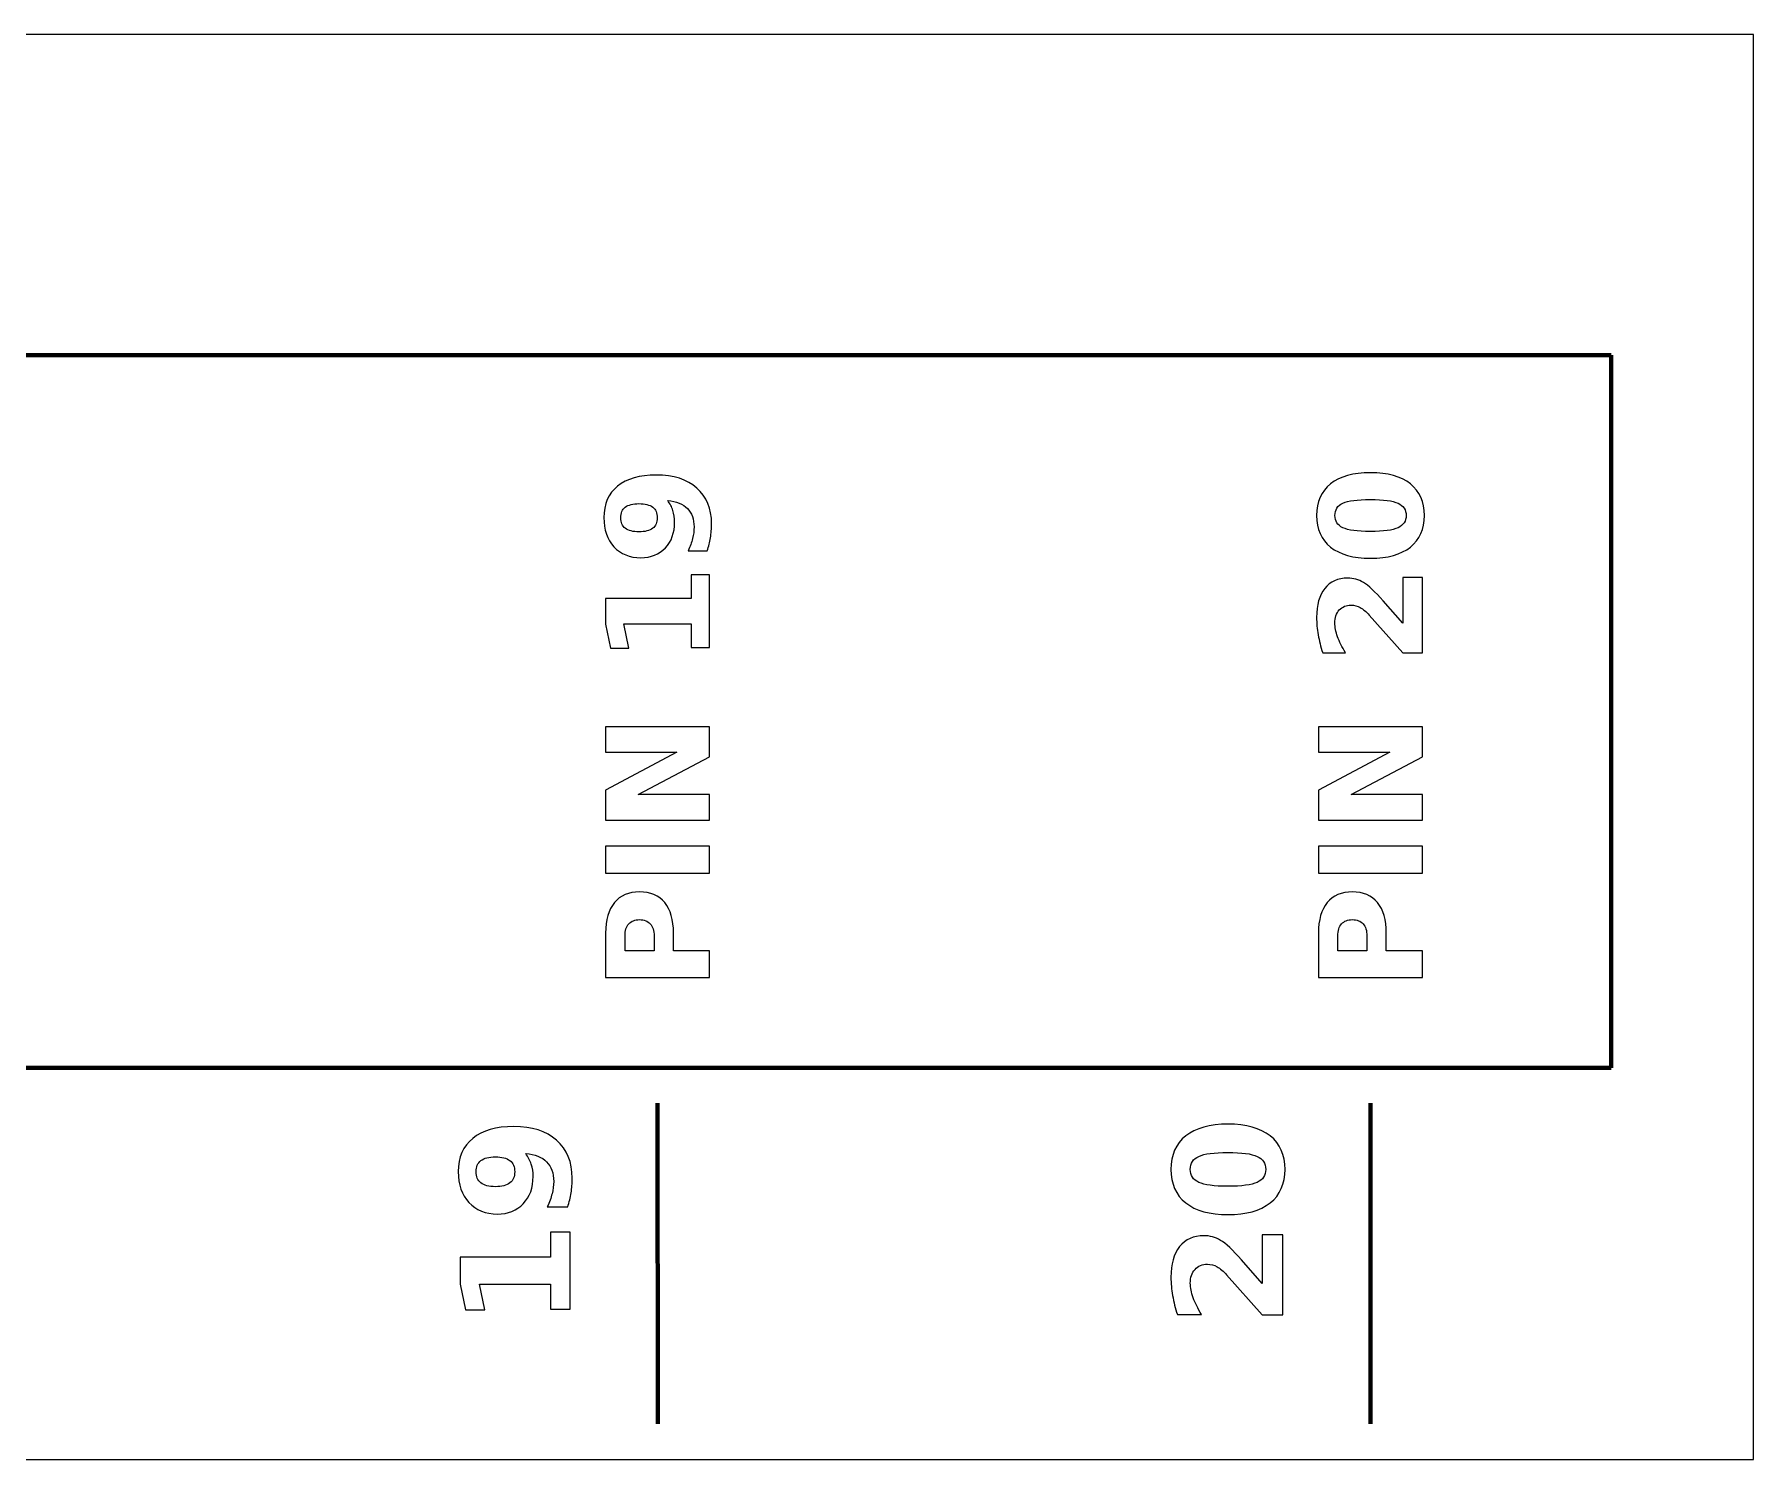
# Model space of a CAD drawing. Header units: centimetres. Extents: x -20.5 to -0.5, y -15.8 to -13.8.
# Drawn here: x -2.912 to -0.5, y -15.85 to -13.85 of the extents above; entities that cross this region are included whole.
import ezdxf

# ---------------------------------------------------------------- set-up
doc = ezdxf.new("R2010")
doc.units = ezdxf.units.CM
doc.header["$MEASUREMENT"] = 0
doc.layers.add('Layer 1', color=7, linetype='Continuous')

msp = doc.modelspace()

# ---------------------------------------------------------------- linework, layer by layer
at = {"layer": 'Layer 1', "color": 7}
msp.add_open_spline([(-20.5, -13.85), (-20.5, -13.85), (-0.5, -13.85), (-0.5, -13.85), (-0.5, -13.85), (-0.5, -13.85), (-0.5, -15.85), (-0.5, -15.85), (-0.5, -15.85), (-0.5, -15.85), (-20.5, -15.85), (-20.5, -15.85), (-20.5, -15.85), (-20.5, -15.85), (-20.5, -13.85), (-20.5, -13.85)], degree=3, knots=[0, 0, 0, 0, 0.25, 0.25, 0.25, 0.25, 0.5, 0.5, 0.5, 0.5, 0.75, 0.75, 0.75, 0.75, 1, 1, 1, 1], dxfattribs=at)
at = {"layer": 'Layer 1', "color": 250, "lineweight": 100}
msp.add_open_spline([(-20.30001, -15.3), (-20.30001, -15.3), (-20.30001, -14.3), (-20.30001, -14.3), (-20.30001, -14.3), (-20.30001, -14.3), (-0.70001, -14.3), (-0.70001, -14.3), (-0.70001, -14.3), (-0.70001, -14.3), (-0.70001, -15.3), (-0.70001, -15.3), (-0.70001, -15.3), (-0.70001, -15.3), (-20.30001, -15.3), (-20.30001, -15.3)], degree=3, knots=[0, 0, 0, 0, 0.25, 0.25, 0.25, 0.25, 0.5, 0.5, 0.5, 0.5, 0.75, 0.75, 0.75, 0.75, 1, 1, 1, 1], dxfattribs=at)
at = {"layer": 'Layer 1', "color": 250}
for points, knots in [([(-1.9679, -14.57468), (-1.9679, -14.57468), (-1.99487, -14.57468), (-1.99487, -14.57468), (-1.99487, -14.57468), (-1.99207, -14.56868), (-1.98997, -14.56294), (-1.98857, -14.55748), (-1.98857, -14.55748), (-1.98717, -14.55201), (-1.98647, -14.54661), (-1.98647, -14.54128), (-1.98647, -14.54128), (-1.98647, -14.53008), (-1.98957, -14.52138), (-1.9958, -14.51511), (-1.9958, -14.51511), (-2.002, -14.50888), (-2.01123, -14.50518), (-2.02347, -14.50408), (-2.02347, -14.50408), (-2.0202, -14.50851), (-2.01777, -14.51321), (-2.01613, -14.51824), (-2.01613, -14.51824), (-2.0145, -14.52324), (-2.0137, -14.52868), (-2.0137, -14.53454), (-2.0137, -14.53454), (-2.0137, -14.54944), (-2.01803, -14.56148), (-2.02673, -14.57061), (-2.02673, -14.57061), (-2.03543, -14.57978), (-2.04687, -14.58434), (-2.06107, -14.58434), (-2.06107, -14.58434), (-2.07677, -14.58434), (-2.08933, -14.57924), (-2.09877, -14.56908), (-2.09877, -14.56908), (-2.1082, -14.55888), (-2.11293, -14.54521), (-2.11293, -14.52811), (-2.11293, -14.52811), (-2.11293, -14.50908), (-2.10653, -14.49438), (-2.0937, -14.48398), (-2.0937, -14.48398), (-2.08087, -14.47354), (-2.06273, -14.46834), (-2.0393, -14.46834), (-2.0393, -14.46834), (-2.01523, -14.46834), (-1.9963, -14.47444), (-1.98253, -14.48661), (-1.98253, -14.48661), (-1.96877, -14.49878), (-1.96187, -14.51548), (-1.96187, -14.53668), (-1.96187, -14.53668), (-1.96187, -14.54354), (-1.96237, -14.55008), (-1.96337, -14.55631), (-1.96337, -14.55631), (-1.96437, -14.56258), (-1.9659, -14.56868), (-1.9679, -14.57468)], [0, 0, 0, 0, 0.0588235, 0.0588235, 0.0588235, 0.0588235, 0.1176471, 0.1176471, 0.1176471, 0.1176471, 0.1764706, 0.1764706, 0.1764706, 0.1764706, 0.2352941, 0.2352941, 0.2352941, 0.2352941, 0.2941176, 0.2941176, 0.2941176, 0.2941176, 0.3529412, 0.3529412, 0.3529412, 0.3529412, 0.4117647, 0.4117647, 0.4117647, 0.4117647, 0.4705882, 0.4705882, 0.4705882, 0.4705882, 0.5294118, 0.5294118, 0.5294118, 0.5294118, 0.5882353, 0.5882353, 0.5882353, 0.5882353, 0.6470588, 0.6470588, 0.6470588, 0.6470588, 0.7058824, 0.7058824, 0.7058824, 0.7058824, 0.7647059, 0.7647059, 0.7647059, 0.7647059, 0.8235294, 0.8235294, 0.8235294, 0.8235294, 0.8823529, 0.8823529, 0.8823529, 0.8823529, 0.9411765, 0.9411765, 0.9411765, 0.9411765, 1, 1, 1, 1]), ([(-1.03747, -14.46511), (-1.0133, -14.46511), (-0.99467, -14.47031), (-0.98153, -14.48074), (-0.98153, -14.48074), (-0.96843, -14.49114), (-0.96187, -14.50594), (-0.96187, -14.52508), (-0.96187, -14.52508), (-0.96187, -14.54428), (-0.96843, -14.55911), (-0.98153, -14.56951), (-0.98153, -14.56951), (-0.99467, -14.57994), (-1.0133, -14.58514), (-1.03747, -14.58514), (-1.03747, -14.58514), (-1.06167, -14.58514), (-1.08033, -14.57994), (-1.09347, -14.56951), (-1.09347, -14.56951), (-1.10657, -14.55911), (-1.11313, -14.54428), (-1.11313, -14.52508), (-1.11313, -14.52508), (-1.11313, -14.50594), (-1.10657, -14.49114), (-1.09347, -14.48074), (-1.09347, -14.48074), (-1.08033, -14.47031), (-1.06167, -14.46511), (-1.03747, -14.46511)], [0, 0, 0, 0, 0.125, 0.125, 0.125, 0.125, 0.25, 0.25, 0.25, 0.25, 0.375, 0.375, 0.375, 0.375, 0.5, 0.5, 0.5, 0.5, 0.625, 0.625, 0.625, 0.625, 0.75, 0.75, 0.75, 0.75, 0.875, 0.875, 0.875, 0.875, 1, 1, 1, 1]), ([(-2.0381, -14.52828), (-2.0381, -14.52171), (-2.04023, -14.51678), (-2.0445, -14.51344), (-2.0445, -14.51344), (-2.04877, -14.51014), (-2.05517, -14.50848), (-2.0637, -14.50848), (-2.0637, -14.50848), (-2.07217, -14.50848), (-2.07857, -14.51014), (-2.08287, -14.51344), (-2.08287, -14.51344), (-2.08717, -14.51678), (-2.0893, -14.52171), (-2.0893, -14.52828), (-2.0893, -14.52828), (-2.0893, -14.53488), (-2.08717, -14.53981), (-2.08287, -14.54314), (-2.08287, -14.54314), (-2.07857, -14.54644), (-2.07217, -14.54811), (-2.0637, -14.54811), (-2.0637, -14.54811), (-2.05517, -14.54811), (-2.04877, -14.54644), (-2.0445, -14.54314), (-2.0445, -14.54314), (-2.04023, -14.53981), (-2.0381, -14.53488), (-2.0381, -14.52828)], [0, 0, 0, 0, 0.125, 0.125, 0.125, 0.125, 0.25, 0.25, 0.25, 0.25, 0.375, 0.375, 0.375, 0.375, 0.5, 0.5, 0.5, 0.5, 0.625, 0.625, 0.625, 0.625, 0.75, 0.75, 0.75, 0.75, 0.875, 0.875, 0.875, 0.875, 1, 1, 1, 1]), ([(-1.03773, -14.50271), (-1.05597, -14.50271), (-1.0688, -14.50441), (-1.07627, -14.50784), (-1.07627, -14.50784), (-1.0837, -14.51124), (-1.08743, -14.51701), (-1.08743, -14.52508), (-1.08743, -14.52508), (-1.08743, -14.53314), (-1.0837, -14.53891), (-1.07627, -14.54238), (-1.07627, -14.54238), (-1.0688, -14.54581), (-1.05597, -14.54754), (-1.03773, -14.54754), (-1.03773, -14.54754), (-1.01933, -14.54754), (-1.00633, -14.54581), (-0.9988, -14.54238), (-0.9988, -14.54238), (-0.99123, -14.53891), (-0.98747, -14.53314), (-0.98747, -14.52508), (-0.98747, -14.52508), (-0.98747, -14.51708), (-0.99123, -14.51134), (-0.9988, -14.50788), (-0.9988, -14.50788), (-1.00633, -14.50444), (-1.01933, -14.50271), (-1.03773, -14.50271)], [0, 0, 0, 0, 0.125, 0.125, 0.125, 0.125, 0.25, 0.25, 0.25, 0.25, 0.375, 0.375, 0.375, 0.375, 0.5, 0.5, 0.5, 0.5, 0.625, 0.625, 0.625, 0.625, 0.75, 0.75, 0.75, 0.75, 0.875, 0.875, 0.875, 0.875, 1, 1, 1, 1]), ([(-1.99067, -14.71045), (-1.99067, -14.71045), (-1.99067, -14.67725), (-1.99067, -14.67725), (-1.99067, -14.67725), (-1.99067, -14.67725), (-2.0849, -14.67725), (-2.0849, -14.67725), (-2.0849, -14.67725), (-2.0849, -14.67725), (-2.07787, -14.71131), (-2.07787, -14.71131), (-2.07787, -14.71131), (-2.07787, -14.71131), (-2.10347, -14.71131), (-2.10347, -14.71131), (-2.10347, -14.71131), (-2.10347, -14.71131), (-2.1105, -14.67745), (-2.1105, -14.67745), (-2.1105, -14.67745), (-2.1105, -14.67745), (-2.1105, -14.64171), (-2.1105, -14.64171), (-2.1105, -14.64171), (-2.1105, -14.64171), (-1.99067, -14.64171), (-1.99067, -14.64171), (-1.99067, -14.64171), (-1.99067, -14.64171), (-1.99067, -14.60851), (-1.99067, -14.60851), (-1.99067, -14.60851), (-1.99067, -14.60851), (-1.9647, -14.60851), (-1.9647, -14.60851), (-1.9647, -14.60851), (-1.9647, -14.60851), (-1.9647, -14.71045), (-1.9647, -14.71045), (-1.9647, -14.71045), (-1.9647, -14.71045), (-1.99067, -14.71045), (-1.99067, -14.71045)], [0, 0, 0, 0, 0.0909091, 0.0909091, 0.0909091, 0.0909091, 0.1818182, 0.1818182, 0.1818182, 0.1818182, 0.2727273, 0.2727273, 0.2727273, 0.2727273, 0.3636364, 0.3636364, 0.3636364, 0.3636364, 0.4545455, 0.4545455, 0.4545455, 0.4545455, 0.5454545, 0.5454545, 0.5454545, 0.5454545, 0.6363636, 0.6363636, 0.6363636, 0.6363636, 0.7272727, 0.7272727, 0.7272727, 0.7272727, 0.8181818, 0.8181818, 0.8181818, 0.8181818, 0.9090909, 0.9090909, 0.9090909, 0.9090909, 1, 1, 1, 1]), ([(-0.99233, -14.67625), (-0.99233, -14.67625), (-0.99233, -14.61208), (-0.99233, -14.61208), (-0.99233, -14.61208), (-0.99233, -14.61208), (-0.9647, -14.61208), (-0.9647, -14.61208), (-0.9647, -14.61208), (-0.9647, -14.61208), (-0.9647, -14.71805), (-0.9647, -14.71805), (-0.9647, -14.71805), (-0.9647, -14.71805), (-0.99233, -14.71805), (-0.99233, -14.71805), (-0.99233, -14.71805), (-0.99233, -14.71805), (-1.0393, -14.66481), (-1.0393, -14.66481), (-1.0393, -14.66481), (-1.0436, -14.66005), (-1.0478, -14.65655), (-1.0519, -14.65428), (-1.0519, -14.65428), (-1.056, -14.65198), (-1.06027, -14.65085), (-1.0647, -14.65085), (-1.0647, -14.65085), (-1.07153, -14.65085), (-1.07703, -14.65315), (-1.0812, -14.65775), (-1.0812, -14.65775), (-1.08537, -14.66231), (-1.08743, -14.66841), (-1.08743, -14.67605), (-1.08743, -14.67605), (-1.08743, -14.68191), (-1.08617, -14.68831), (-1.08367, -14.69528), (-1.08367, -14.69528), (-1.08117, -14.70225), (-1.07743, -14.70971), (-1.0725, -14.71765), (-1.0725, -14.71765), (-1.0725, -14.71765), (-1.10453, -14.71765), (-1.10453, -14.71765), (-1.10453, -14.71765), (-1.10733, -14.70918), (-1.10947, -14.70081), (-1.11093, -14.69255), (-1.11093, -14.69255), (-1.1124, -14.68428), (-1.11313, -14.67618), (-1.11313, -14.66821), (-1.11313, -14.66821), (-1.11313, -14.65078), (-1.1093, -14.63721), (-1.1016, -14.62755), (-1.1016, -14.62755), (-1.09393, -14.61788), (-1.08323, -14.61305), (-1.06947, -14.61305), (-1.06947, -14.61305), (-1.06153, -14.61305), (-1.05413, -14.61511), (-1.04727, -14.61921), (-1.04727, -14.61921), (-1.0404, -14.62331), (-1.0312, -14.63195), (-1.01967, -14.64508), (-1.01967, -14.64508), (-1.01967, -14.64508), (-0.99233, -14.67625), (-0.99233, -14.67625)], [0, 0, 0, 0, 0.0526316, 0.0526316, 0.0526316, 0.0526316, 0.1052632, 0.1052632, 0.1052632, 0.1052632, 0.1578947, 0.1578947, 0.1578947, 0.1578947, 0.2105263, 0.2105263, 0.2105263, 0.2105263, 0.2631579, 0.2631579, 0.2631579, 0.2631579, 0.3157895, 0.3157895, 0.3157895, 0.3157895, 0.3684211, 0.3684211, 0.3684211, 0.3684211, 0.4210526, 0.4210526, 0.4210526, 0.4210526, 0.4736842, 0.4736842, 0.4736842, 0.4736842, 0.5263158, 0.5263158, 0.5263158, 0.5263158, 0.5789474, 0.5789474, 0.5789474, 0.5789474, 0.6315789, 0.6315789, 0.6315789, 0.6315789, 0.6842105, 0.6842105, 0.6842105, 0.6842105, 0.7368421, 0.7368421, 0.7368421, 0.7368421, 0.7894737, 0.7894737, 0.7894737, 0.7894737, 0.8421053, 0.8421053, 0.8421053, 0.8421053, 0.8947368, 0.8947368, 0.8947368, 0.8947368, 0.9473684, 0.9473684, 0.9473684, 0.9473684, 1, 1, 1, 1]), ([(-2.1105, -14.95251), (-2.1105, -14.95251), (-2.1105, -14.91051), (-2.1105, -14.91051), (-2.1105, -14.91051), (-2.1105, -14.91051), (-2.0105, -14.85748), (-2.0105, -14.85748), (-2.0105, -14.85748), (-2.0105, -14.85748), (-2.1105, -14.85748), (-2.1105, -14.85748), (-2.1105, -14.85748), (-2.1105, -14.85748), (-2.1105, -14.82185), (-2.1105, -14.82185), (-2.1105, -14.82185), (-2.1105, -14.82185), (-1.9647, -14.82185), (-1.9647, -14.82185), (-1.9647, -14.82185), (-1.9647, -14.82185), (-1.9647, -14.86385), (-1.9647, -14.86385), (-1.9647, -14.86385), (-1.9647, -14.86385), (-2.0647, -14.91688), (-2.0647, -14.91688), (-2.0647, -14.91688), (-2.0647, -14.91688), (-1.9647, -14.91688), (-1.9647, -14.91688), (-1.9647, -14.91688), (-1.9647, -14.91688), (-1.9647, -14.95251), (-1.9647, -14.95251), (-1.9647, -14.95251), (-1.9647, -14.95251), (-2.1105, -14.95251), (-2.1105, -14.95251)], [0, 0, 0, 0, 0.1, 0.1, 0.1, 0.1, 0.2, 0.2, 0.2, 0.2, 0.3, 0.3, 0.3, 0.3, 0.4, 0.4, 0.4, 0.4, 0.5, 0.5, 0.5, 0.5, 0.6, 0.6, 0.6, 0.6, 0.7, 0.7, 0.7, 0.7, 0.8, 0.8, 0.8, 0.8, 0.9, 0.9, 0.9, 0.9, 1, 1, 1, 1]), ([(-1.1105, -14.95251), (-1.1105, -14.95251), (-1.1105, -14.91051), (-1.1105, -14.91051), (-1.1105, -14.91051), (-1.1105, -14.91051), (-1.0105, -14.85748), (-1.0105, -14.85748), (-1.0105, -14.85748), (-1.0105, -14.85748), (-1.1105, -14.85748), (-1.1105, -14.85748), (-1.1105, -14.85748), (-1.1105, -14.85748), (-1.1105, -14.82185), (-1.1105, -14.82185), (-1.1105, -14.82185), (-1.1105, -14.82185), (-0.9647, -14.82185), (-0.9647, -14.82185), (-0.9647, -14.82185), (-0.9647, -14.82185), (-0.9647, -14.86385), (-0.9647, -14.86385), (-0.9647, -14.86385), (-0.9647, -14.86385), (-1.0647, -14.91688), (-1.0647, -14.91688), (-1.0647, -14.91688), (-1.0647, -14.91688), (-0.9647, -14.91688), (-0.9647, -14.91688), (-0.9647, -14.91688), (-0.9647, -14.91688), (-0.9647, -14.95251), (-0.9647, -14.95251), (-0.9647, -14.95251), (-0.9647, -14.95251), (-1.1105, -14.95251), (-1.1105, -14.95251)], [0, 0, 0, 0, 0.1, 0.1, 0.1, 0.1, 0.2, 0.2, 0.2, 0.2, 0.3, 0.3, 0.3, 0.3, 0.4, 0.4, 0.4, 0.4, 0.5, 0.5, 0.5, 0.5, 0.6, 0.6, 0.6, 0.6, 0.7, 0.7, 0.7, 0.7, 0.8, 0.8, 0.8, 0.8, 0.9, 0.9, 0.9, 0.9, 1, 1, 1, 1]), ([(-2.1105, -15.02691), (-2.1105, -15.02691), (-2.1105, -14.98931), (-2.1105, -14.98931), (-2.1105, -14.98931), (-2.1105, -14.98931), (-1.9647, -14.98931), (-1.9647, -14.98931), (-1.9647, -14.98931), (-1.9647, -14.98931), (-1.9647, -15.02691), (-1.9647, -15.02691), (-1.9647, -15.02691), (-1.9647, -15.02691), (-2.1105, -15.02691), (-2.1105, -15.02691)], [0, 0, 0, 0, 0.25, 0.25, 0.25, 0.25, 0.5, 0.5, 0.5, 0.5, 0.75, 0.75, 0.75, 0.75, 1, 1, 1, 1]), ([(-1.1105, -15.02691), (-1.1105, -15.02691), (-1.1105, -14.98931), (-1.1105, -14.98931), (-1.1105, -14.98931), (-1.1105, -14.98931), (-0.9647, -14.98931), (-0.9647, -14.98931), (-0.9647, -14.98931), (-0.9647, -14.98931), (-0.9647, -15.02691), (-0.9647, -15.02691), (-0.9647, -15.02691), (-0.9647, -15.02691), (-1.1105, -15.02691), (-1.1105, -15.02691)], [0, 0, 0, 0, 0.25, 0.25, 0.25, 0.25, 0.5, 0.5, 0.5, 0.5, 0.75, 0.75, 0.75, 0.75, 1, 1, 1, 1]), ([(-2.1105, -15.17348), (-2.1105, -15.17348), (-2.1105, -15.11108), (-2.1105, -15.11108), (-2.1105, -15.11108), (-2.1105, -15.09252), (-2.10637, -15.07828), (-2.09813, -15.06835), (-2.09813, -15.06835), (-2.0899, -15.05842), (-2.07817, -15.05345), (-2.06293, -15.05345), (-2.06293, -15.05345), (-2.04767, -15.05345), (-2.0359, -15.05842), (-2.02767, -15.06835), (-2.02767, -15.06835), (-2.01943, -15.07828), (-2.0153, -15.09252), (-2.0153, -15.11108), (-2.0153, -15.11108), (-2.0153, -15.11108), (-2.0153, -15.13588), (-2.0153, -15.13588), (-2.0153, -15.13588), (-2.0153, -15.13588), (-1.9647, -15.13588), (-1.9647, -15.13588), (-1.9647, -15.13588), (-1.9647, -15.13588), (-1.9647, -15.17348), (-1.9647, -15.17348), (-1.9647, -15.17348), (-1.9647, -15.17348), (-2.1105, -15.17348), (-2.1105, -15.17348)], [0, 0, 0, 0, 0.1111111, 0.1111111, 0.1111111, 0.1111111, 0.2222222, 0.2222222, 0.2222222, 0.2222222, 0.3333333, 0.3333333, 0.3333333, 0.3333333, 0.4444444, 0.4444444, 0.4444444, 0.4444444, 0.5555556, 0.5555556, 0.5555556, 0.5555556, 0.6666667, 0.6666667, 0.6666667, 0.6666667, 0.7777778, 0.7777778, 0.7777778, 0.7777778, 0.8888889, 0.8888889, 0.8888889, 0.8888889, 1, 1, 1, 1]), ([(-1.1105, -15.17348), (-1.1105, -15.17348), (-1.1105, -15.11108), (-1.1105, -15.11108), (-1.1105, -15.11108), (-1.1105, -15.09252), (-1.10637, -15.07828), (-1.09813, -15.06835), (-1.09813, -15.06835), (-1.0899, -15.05842), (-1.07817, -15.05345), (-1.06293, -15.05345), (-1.06293, -15.05345), (-1.04767, -15.05345), (-1.0359, -15.05842), (-1.02767, -15.06835), (-1.02767, -15.06835), (-1.01943, -15.07828), (-1.0153, -15.09252), (-1.0153, -15.11108), (-1.0153, -15.11108), (-1.0153, -15.11108), (-1.0153, -15.13588), (-1.0153, -15.13588), (-1.0153, -15.13588), (-1.0153, -15.13588), (-0.9647, -15.13588), (-0.9647, -15.13588), (-0.9647, -15.13588), (-0.9647, -15.13588), (-0.9647, -15.17348), (-0.9647, -15.17348), (-0.9647, -15.17348), (-0.9647, -15.17348), (-1.1105, -15.17348), (-1.1105, -15.17348)], [0, 0, 0, 0, 0.1111111, 0.1111111, 0.1111111, 0.1111111, 0.2222222, 0.2222222, 0.2222222, 0.2222222, 0.3333333, 0.3333333, 0.3333333, 0.3333333, 0.4444444, 0.4444444, 0.4444444, 0.4444444, 0.5555556, 0.5555556, 0.5555556, 0.5555556, 0.6666667, 0.6666667, 0.6666667, 0.6666667, 0.7777778, 0.7777778, 0.7777778, 0.7777778, 0.8888889, 0.8888889, 0.8888889, 0.8888889, 1, 1, 1, 1]), ([(-2.08327, -15.13588), (-2.08327, -15.13588), (-2.04253, -15.13588), (-2.04253, -15.13588), (-2.04253, -15.13588), (-2.04253, -15.13588), (-2.04253, -15.11508), (-2.04253, -15.11508), (-2.04253, -15.11508), (-2.04253, -15.10778), (-2.0443, -15.10215), (-2.04787, -15.09818), (-2.04787, -15.09818), (-2.0514, -15.09422), (-2.05643, -15.09222), (-2.06293, -15.09222), (-2.06293, -15.09222), (-2.06947, -15.09222), (-2.07447, -15.09422), (-2.078, -15.09818), (-2.078, -15.09818), (-2.0815, -15.10215), (-2.08327, -15.10778), (-2.08327, -15.11508), (-2.08327, -15.11508), (-2.08327, -15.11508), (-2.08327, -15.13588), (-2.08327, -15.13588)], [0, 0, 0, 0, 0.1428571, 0.1428571, 0.1428571, 0.1428571, 0.2857143, 0.2857143, 0.2857143, 0.2857143, 0.4285714, 0.4285714, 0.4285714, 0.4285714, 0.5714286, 0.5714286, 0.5714286, 0.5714286, 0.7142857, 0.7142857, 0.7142857, 0.7142857, 0.8571429, 0.8571429, 0.8571429, 0.8571429, 1, 1, 1, 1]), ([(-1.08327, -15.13588), (-1.08327, -15.13588), (-1.04253, -15.13588), (-1.04253, -15.13588), (-1.04253, -15.13588), (-1.04253, -15.13588), (-1.04253, -15.11508), (-1.04253, -15.11508), (-1.04253, -15.11508), (-1.04253, -15.10778), (-1.0443, -15.10215), (-1.04787, -15.09818), (-1.04787, -15.09818), (-1.0514, -15.09422), (-1.05643, -15.09222), (-1.06293, -15.09222), (-1.06293, -15.09222), (-1.06947, -15.09222), (-1.07447, -15.09422), (-1.078, -15.09818), (-1.078, -15.09818), (-1.0815, -15.10215), (-1.08327, -15.10778), (-1.08327, -15.11508), (-1.08327, -15.11508), (-1.08327, -15.11508), (-1.08327, -15.13588), (-1.08327, -15.13588)], [0, 0, 0, 0, 0.1428571, 0.1428571, 0.1428571, 0.1428571, 0.2857143, 0.2857143, 0.2857143, 0.2857143, 0.4285714, 0.4285714, 0.4285714, 0.4285714, 0.5714286, 0.5714286, 0.5714286, 0.5714286, 0.7142857, 0.7142857, 0.7142857, 0.7142857, 0.8571429, 0.8571429, 0.8571429, 0.8571429, 1, 1, 1, 1]), ([(-2.16375, -15.49515), (-2.16375, -15.49515), (-2.19229, -15.49515), (-2.19229, -15.49515), (-2.19229, -15.49515), (-2.18932, -15.4888), (-2.1871, -15.48273), (-2.18562, -15.47694), (-2.18562, -15.47694), (-2.18414, -15.47116), (-2.1834, -15.46544), (-2.1834, -15.4598), (-2.1834, -15.4598), (-2.1834, -15.44795), (-2.18668, -15.43874), (-2.19327, -15.43211), (-2.19327, -15.43211), (-2.19984, -15.42551), (-2.20961, -15.42159), (-2.22256, -15.42043), (-2.22256, -15.42043), (-2.2191, -15.42512), (-2.21652, -15.43009), (-2.21479, -15.43542), (-2.21479, -15.43542), (-2.21307, -15.44071), (-2.21222, -15.44646), (-2.21222, -15.45267), (-2.21222, -15.45267), (-2.21222, -15.46844), (-2.21681, -15.48118), (-2.22601, -15.49084), (-2.22601, -15.49084), (-2.23522, -15.50055), (-2.24732, -15.50538), (-2.26235, -15.50538), (-2.26235, -15.50538), (-2.27897, -15.50538), (-2.29227, -15.49998), (-2.30225, -15.48922), (-2.30225, -15.48922), (-2.31223, -15.47843), (-2.31724, -15.46396), (-2.31724, -15.44586), (-2.31724, -15.44586), (-2.31724, -15.42572), (-2.31047, -15.41016), (-2.29689, -15.39916), (-2.29689, -15.39916), (-2.2833, -15.38811), (-2.26411, -15.38261), (-2.23931, -15.38261), (-2.23931, -15.38261), (-2.21384, -15.38261), (-2.1938, -15.38907), (-2.17923, -15.40194), (-2.17923, -15.40194), (-2.16466, -15.41482), (-2.15736, -15.43249), (-2.15736, -15.45493), (-2.15736, -15.45493), (-2.15736, -15.4622), (-2.15789, -15.46911), (-2.15895, -15.47571), (-2.15895, -15.47571), (-2.16001, -15.48234), (-2.16163, -15.4888), (-2.16375, -15.49515)], [0, 0, 0, 0, 0.0588235, 0.0588235, 0.0588235, 0.0588235, 0.1176471, 0.1176471, 0.1176471, 0.1176471, 0.1764706, 0.1764706, 0.1764706, 0.1764706, 0.2352941, 0.2352941, 0.2352941, 0.2352941, 0.2941176, 0.2941176, 0.2941176, 0.2941176, 0.3529412, 0.3529412, 0.3529412, 0.3529412, 0.4117647, 0.4117647, 0.4117647, 0.4117647, 0.4705882, 0.4705882, 0.4705882, 0.4705882, 0.5294118, 0.5294118, 0.5294118, 0.5294118, 0.5882353, 0.5882353, 0.5882353, 0.5882353, 0.6470588, 0.6470588, 0.6470588, 0.6470588, 0.7058824, 0.7058824, 0.7058824, 0.7058824, 0.7647059, 0.7647059, 0.7647059, 0.7647059, 0.8235294, 0.8235294, 0.8235294, 0.8235294, 0.8823529, 0.8823529, 0.8823529, 0.8823529, 0.9411765, 0.9411765, 0.9411765, 0.9411765, 1, 1, 1, 1]), ([(-1.23737, -15.37919), (-1.2118, -15.37919), (-1.19208, -15.38469), (-1.17818, -15.39573), (-1.17818, -15.39573), (-1.16431, -15.40674), (-1.15736, -15.4224), (-1.15736, -15.44265), (-1.15736, -15.44265), (-1.15736, -15.46297), (-1.16431, -15.47867), (-1.17818, -15.48968), (-1.17818, -15.48968), (-1.19208, -15.50072), (-1.2118, -15.50623), (-1.23737, -15.50623), (-1.23737, -15.50623), (-1.26298, -15.50623), (-1.28274, -15.50072), (-1.29664, -15.48968), (-1.29664, -15.48968), (-1.3105, -15.47867), (-1.31745, -15.46297), (-1.31745, -15.44265), (-1.31745, -15.44265), (-1.31745, -15.4224), (-1.3105, -15.40674), (-1.29664, -15.39573), (-1.29664, -15.39573), (-1.28274, -15.38469), (-1.26298, -15.37919), (-1.23737, -15.37919)], [0, 0, 0, 0, 0.125, 0.125, 0.125, 0.125, 0.25, 0.25, 0.25, 0.25, 0.375, 0.375, 0.375, 0.375, 0.5, 0.5, 0.5, 0.5, 0.625, 0.625, 0.625, 0.625, 0.75, 0.75, 0.75, 0.75, 0.875, 0.875, 0.875, 0.875, 1, 1, 1, 1]), ([(-2.23804, -15.44604), (-2.23804, -15.43909), (-2.2403, -15.43387), (-2.24482, -15.43034), (-2.24482, -15.43034), (-2.24933, -15.42685), (-2.25611, -15.42508), (-2.26514, -15.42508), (-2.26514, -15.42508), (-2.2741, -15.42508), (-2.28087, -15.42685), (-2.28542, -15.43034), (-2.28542, -15.43034), (-2.28997, -15.43387), (-2.29223, -15.43909), (-2.29223, -15.44604), (-2.29223, -15.44604), (-2.29223, -15.45303), (-2.28997, -15.45825), (-2.28542, -15.46177), (-2.28542, -15.46177), (-2.28087, -15.46527), (-2.2741, -15.46703), (-2.26514, -15.46703), (-2.26514, -15.46703), (-2.25611, -15.46703), (-2.24933, -15.46527), (-2.24482, -15.46177), (-2.24482, -15.46177), (-2.2403, -15.45825), (-2.23804, -15.45303), (-2.23804, -15.44604)], [0, 0, 0, 0, 0.125, 0.125, 0.125, 0.125, 0.25, 0.25, 0.25, 0.25, 0.375, 0.375, 0.375, 0.375, 0.5, 0.5, 0.5, 0.5, 0.625, 0.625, 0.625, 0.625, 0.75, 0.75, 0.75, 0.75, 0.875, 0.875, 0.875, 0.875, 1, 1, 1, 1]), ([(-1.23765, -15.41898), (-1.25695, -15.41898), (-1.27053, -15.42078), (-1.27844, -15.42441), (-1.27844, -15.42441), (-1.2863, -15.42801), (-1.29025, -15.43412), (-1.29025, -15.44265), (-1.29025, -15.44265), (-1.29025, -15.45119), (-1.2863, -15.45729), (-1.27844, -15.46096), (-1.27844, -15.46096), (-1.27053, -15.4646), (-1.25695, -15.46643), (-1.23765, -15.46643), (-1.23765, -15.46643), (-1.21818, -15.46643), (-1.20442, -15.4646), (-1.19645, -15.46096), (-1.19645, -15.46096), (-1.18844, -15.45729), (-1.18446, -15.45119), (-1.18446, -15.44265), (-1.18446, -15.44265), (-1.18446, -15.43419), (-1.18844, -15.42812), (-1.19645, -15.42445), (-1.19645, -15.42445), (-1.20442, -15.42082), (-1.21818, -15.41898), (-1.23765, -15.41898)], [0, 0, 0, 0, 0.125, 0.125, 0.125, 0.125, 0.25, 0.25, 0.25, 0.25, 0.375, 0.375, 0.375, 0.375, 0.5, 0.5, 0.5, 0.5, 0.625, 0.625, 0.625, 0.625, 0.75, 0.75, 0.75, 0.75, 0.875, 0.875, 0.875, 0.875, 1, 1, 1, 1]), ([(-2.18784, -15.63884), (-2.18784, -15.63884), (-2.18784, -15.6037), (-2.18784, -15.6037), (-2.18784, -15.6037), (-2.18784, -15.6037), (-2.28757, -15.6037), (-2.28757, -15.6037), (-2.28757, -15.6037), (-2.28757, -15.6037), (-2.28013, -15.63976), (-2.28013, -15.63976), (-2.28013, -15.63976), (-2.28013, -15.63976), (-2.30722, -15.63976), (-2.30722, -15.63976), (-2.30722, -15.63976), (-2.30722, -15.63976), (-2.31467, -15.60391), (-2.31467, -15.60391), (-2.31467, -15.60391), (-2.31467, -15.60391), (-2.31467, -15.5661), (-2.31467, -15.5661), (-2.31467, -15.5661), (-2.31467, -15.5661), (-2.18784, -15.5661), (-2.18784, -15.5661), (-2.18784, -15.5661), (-2.18784, -15.5661), (-2.18784, -15.53096), (-2.18784, -15.53096), (-2.18784, -15.53096), (-2.18784, -15.53096), (-2.16036, -15.53096), (-2.16036, -15.53096), (-2.16036, -15.53096), (-2.16036, -15.53096), (-2.16036, -15.63884), (-2.16036, -15.63884), (-2.16036, -15.63884), (-2.16036, -15.63884), (-2.18784, -15.63884), (-2.18784, -15.63884)], [0, 0, 0, 0, 0.0909091, 0.0909091, 0.0909091, 0.0909091, 0.1818182, 0.1818182, 0.1818182, 0.1818182, 0.2727273, 0.2727273, 0.2727273, 0.2727273, 0.3636364, 0.3636364, 0.3636364, 0.3636364, 0.4545455, 0.4545455, 0.4545455, 0.4545455, 0.5454545, 0.5454545, 0.5454545, 0.5454545, 0.6363636, 0.6363636, 0.6363636, 0.6363636, 0.7272727, 0.7272727, 0.7272727, 0.7272727, 0.8181818, 0.8181818, 0.8181818, 0.8181818, 0.9090909, 0.9090909, 0.9090909, 0.9090909, 1, 1, 1, 1]), ([(-1.18961, -15.60264), (-1.18961, -15.60264), (-1.18961, -15.53473), (-1.18961, -15.53473), (-1.18961, -15.53473), (-1.18961, -15.53473), (-1.16036, -15.53473), (-1.16036, -15.53473), (-1.16036, -15.53473), (-1.16036, -15.53473), (-1.16036, -15.64688), (-1.16036, -15.64688), (-1.16036, -15.64688), (-1.16036, -15.64688), (-1.18961, -15.64688), (-1.18961, -15.64688), (-1.18961, -15.64688), (-1.18961, -15.64688), (-1.23931, -15.59054), (-1.23931, -15.59054), (-1.23931, -15.59054), (-1.24386, -15.5855), (-1.24831, -15.58179), (-1.25265, -15.5794), (-1.25265, -15.5794), (-1.25699, -15.57696), (-1.2615, -15.57576), (-1.26619, -15.57576), (-1.26619, -15.57576), (-1.27343, -15.57576), (-1.27925, -15.5782), (-1.28366, -15.58306), (-1.28366, -15.58306), (-1.28807, -15.5879), (-1.29025, -15.59435), (-1.29025, -15.60243), (-1.29025, -15.60243), (-1.29025, -15.60864), (-1.28891, -15.61541), (-1.28627, -15.62279), (-1.28627, -15.62279), (-1.28362, -15.63016), (-1.27967, -15.63806), (-1.27445, -15.64646), (-1.27445, -15.64646), (-1.27445, -15.64646), (-1.30835, -15.64646), (-1.30835, -15.64646), (-1.30835, -15.64646), (-1.31132, -15.6375), (-1.31357, -15.62864), (-1.31513, -15.61989), (-1.31513, -15.61989), (-1.31668, -15.61115), (-1.31745, -15.60257), (-1.31745, -15.59414), (-1.31745, -15.59414), (-1.31745, -15.57569), (-1.3134, -15.56133), (-1.30525, -15.5511), (-1.30525, -15.5511), (-1.29713, -15.54087), (-1.28581, -15.53576), (-1.27124, -15.53576), (-1.27124, -15.53576), (-1.26284, -15.53576), (-1.25501, -15.53794), (-1.24774, -15.54228), (-1.24774, -15.54228), (-1.24048, -15.54662), (-1.23074, -15.55576), (-1.21853, -15.56966), (-1.21853, -15.56966), (-1.21853, -15.56966), (-1.18961, -15.60264), (-1.18961, -15.60264)], [0, 0, 0, 0, 0.0526316, 0.0526316, 0.0526316, 0.0526316, 0.1052632, 0.1052632, 0.1052632, 0.1052632, 0.1578947, 0.1578947, 0.1578947, 0.1578947, 0.2105263, 0.2105263, 0.2105263, 0.2105263, 0.2631579, 0.2631579, 0.2631579, 0.2631579, 0.3157895, 0.3157895, 0.3157895, 0.3157895, 0.3684211, 0.3684211, 0.3684211, 0.3684211, 0.4210526, 0.4210526, 0.4210526, 0.4210526, 0.4736842, 0.4736842, 0.4736842, 0.4736842, 0.5263158, 0.5263158, 0.5263158, 0.5263158, 0.5789474, 0.5789474, 0.5789474, 0.5789474, 0.6315789, 0.6315789, 0.6315789, 0.6315789, 0.6842105, 0.6842105, 0.6842105, 0.6842105, 0.7368421, 0.7368421, 0.7368421, 0.7368421, 0.7894737, 0.7894737, 0.7894737, 0.7894737, 0.8421053, 0.8421053, 0.8421053, 0.8421053, 0.8947368, 0.8947368, 0.8947368, 0.8947368, 0.9473684, 0.9473684, 0.9473684, 0.9473684, 1, 1, 1, 1])]:
    msp.add_open_spline(points, degree=3, knots=knots, dxfattribs=at)
at = {"layer": 'Layer 1', "color": 250, "lineweight": 106}
for points in [[(-2.0375, -15.8), (-2.0375, -15.8), (-2.03752, -15.35001), (-2.03752, -15.35001)], [(-1.0375, -15.8), (-1.0375, -15.8), (-1.03752, -15.35001), (-1.03752, -15.35001)]]:
    msp.add_open_spline(points, degree=3, dxfattribs=at)

doc.saveas('drawing.dxf')
